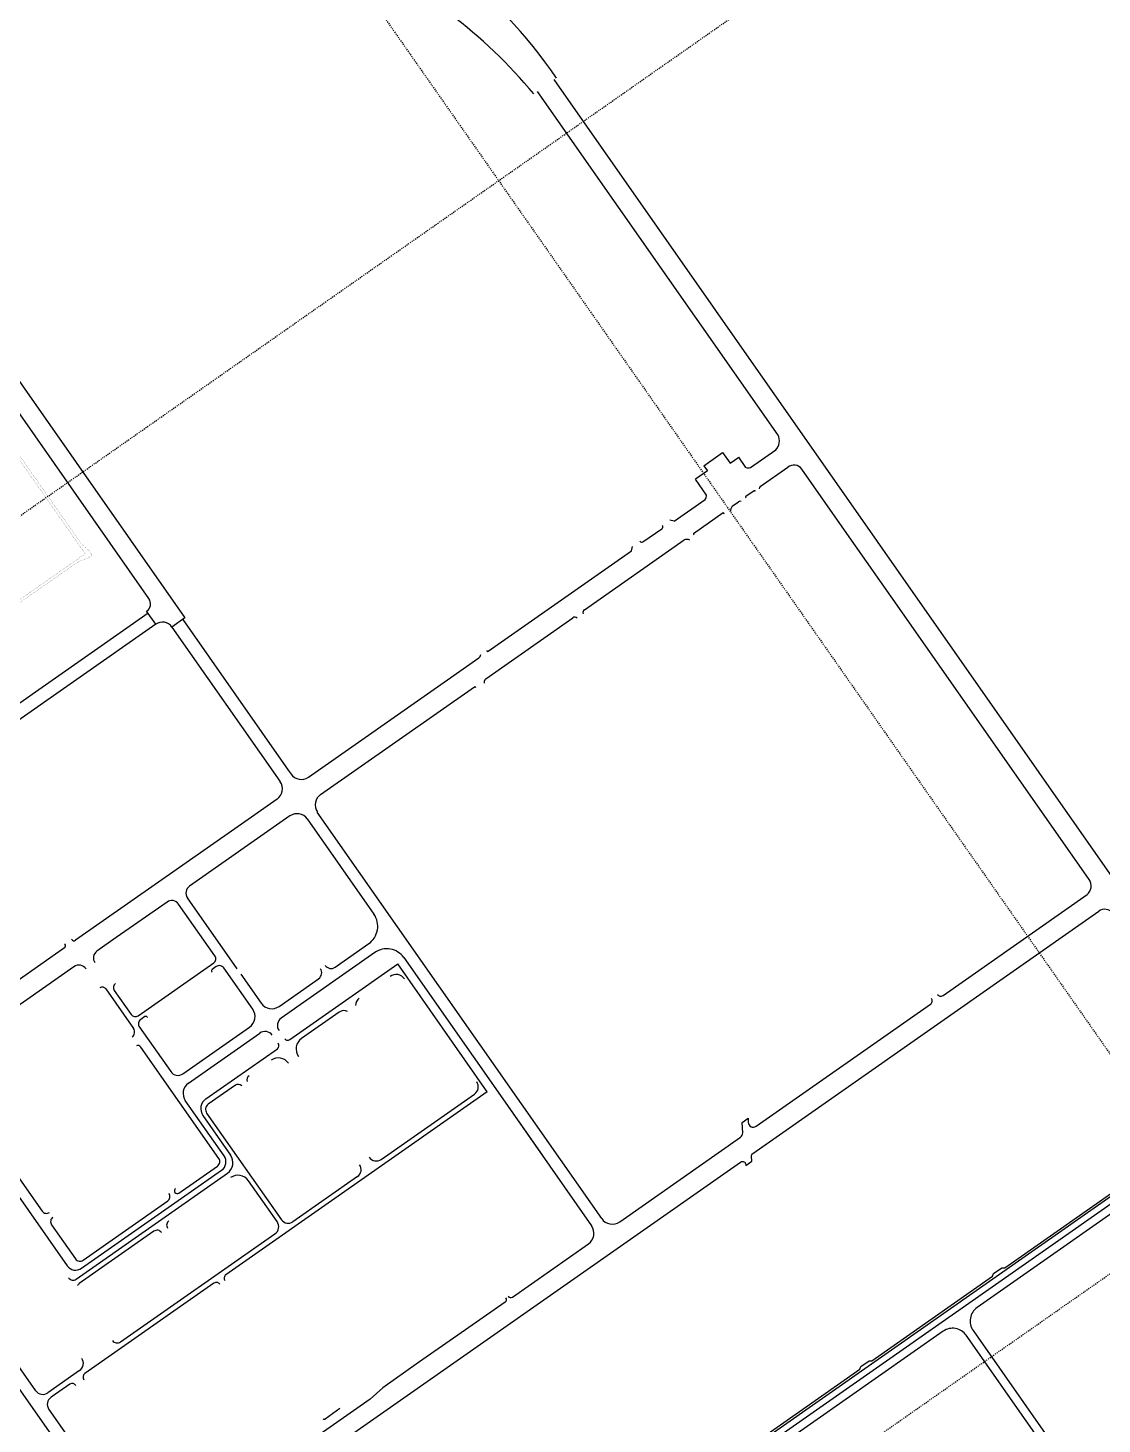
# Model space of a CAD drawing. Header units: millimetres. Extents: x 152904052 to 153933663, y 538271515 to 539240469.
# Drawn here: x 153564460 to 153577393, y 539118631 to 539135437 of the extents above; entities that cross this region are included whole.
import ezdxf

# ---------------------------------------------------------------- set-up
doc = ezdxf.new("R2010")
doc.units = ezdxf.units.MM
doc.linetypes.add('HIDDEN', pattern=[5.08, 2.54, -2.54])
doc.layers.add('BORD', color=7, linetype='Continuous')

msp = doc.modelspace()

# ---------------------------------------------------------------- linework, layer by layer
at = {"layer": 'BORD', "color": 8, "linetype": 'HIDDEN', "ltscale": 5}
for p, q in [((153496404.5, 539081976.6), (153619277.3, 539168013)), ((153552920.9, 539158173), (153604542.8, 539084449.3)), ((153505008.2, 539069689.3), (153627881, 539155725.8))]:
    msp.add_line(p, q, dxfattribs=at)
at = {"layer": 'BORD', "color": 137, "ltscale": 10, "flags": 128}
for points in [[(153570754.3, 539134931.2, 0.0848808), (153569433, 539136266.3, 0.0848808)], [(153570549.7, 539134642.6, 0.0589983), (153569540.9, 539135604.7)]]:
    msp.add_lwpolyline(points, format="xyb", dxfattribs=at)
msp.add_lwpolyline([(153570822.6, 539134833.7), (153570754.3, 539134931.2)], dxfattribs=at)
at = {"layer": 'BORD', "color": 133, "ltscale": 10, "flags": 128}
for points in [[(153578581.1, 539123694.7), (153570795, 539134814.4)], [(153573491.7, 539130536), (153570594.3, 539134673.9)], [(153572598.4, 539130166.6), (153572824.2, 539130324.5)], [(153572824.2, 539130324.5), (153572913.5, 539130196.9)], [(153572913.5, 539130196.9), (153573018.8, 539130270.6)], [(153573105.6, 539130146.7), (153573018.8, 539130270.6)], [(153573158.7, 539130144.5), (153573463.7, 539130358.1)], [(153572641.4, 539130105.2), (153572497.3, 539130004.5)], [(153572598.4, 539130166.6), (153572641.4, 539130105.2)], [(153573276.5, 539129915.7), (153573609.9, 539130149.2)], [(153574264.9, 539129431.8), (153573778.5, 539130126.4)], [(153572630.4, 539129814.2), (153572497.3, 539130004.5)], [(153572239.5, 539129500.9), (153572612.9, 539129762.4)], [(153572939.5, 539129679.8), (153573016.1, 539129733.4)], [(153573204.2, 539129865.1), (153573104.8, 539129795.5)], [(153572472.3, 539129352.6), (153572829.6, 539129602.8)], [(153571864.4, 539129249.9), (153572091.9, 539129409.2)], [(153572239.5, 539129500.9), (153572187.2, 539129510.1)], [(153575008.6, 539128369.6), (153574264.9, 539129431.8)], [(153571160.1, 539128433.8), (153572362.1, 539129275.4)], [(153570000.9, 539127933.4), (153571729.1, 539129143.5)], [(153571729.1, 539129143.5), (153571738.3, 539129195.8)], [(153565907, 539128390.4), (153565690, 539128238.5)], [(153577237.3, 539125186.8), (153575008.6, 539128369.6)], [(153565690, 539128238.5), (153563769.8, 539126893.9)], [(153565998.8, 539128259.4), (153564095.9, 539126926.9)], [(153566193.8, 539128225), (153567463.9, 539126411.1)], [(153566324.9, 539128316.7), (153567595, 539126502.8)], [(153569972.9, 539127602.5), (153571020.9, 539128336.3)], [(153569471.4, 539127562.7), (153569890.5, 539127856.1)], [(153567837.2, 539126418.4), (153569471.4, 539127562.7)], [(153569956.2, 539127551.1), (153569958, 539127576.4)], [(153567983.5, 539126209.5), (153569835.5, 539127506.3)], [(153567463.9, 539126411.1), (153567497.2, 539126363.5)], [(153567595, 539126502.8), (153567628.8, 539126454.6)], [(153567460.4, 539126154.5), (153566950.7, 539125797.6)], [(153567614.9, 539125951.4), (153566405.4, 539125104.5)], [(153567823.8, 539125914.6), (153568625.9, 539124769)], [(153566950.7, 539125797.6), (153565031.6, 539124453.9)], [(153575478.3, 539123791), (153577212, 539125004.9)], [(153566135.1, 539124915.2), (153565521.9, 539124485.9)], [(153564900.6, 539124362.1), (153563471.9, 539123361.7)], [(153564903.6, 539124410), (153564906.5, 539124405.9)], [(153564988.4, 539124463.3), (153564985.5, 539124467.4)], [(153565521.9, 539124485.9), (153565291.3, 539124324.4)], [(153565014.1, 539124136.4), (153563460.5, 539123048.6)], [(153573227.4, 539122214.9), (153575325.9, 539123684.3)], [(153568206.8, 539123589.2), (153567755, 539123272.9)], [(153563328.3, 539122827.8), (153564932.8, 539120536.2)], [(153566960, 539122710.1), (153566630.7, 539122479.6)], [(153568713.8, 539121816.4), (153569838.1, 539122603.7)], [(153566612.3, 539122375.1), (153567511.7, 539121090.7)], [(153564555, 539119032.6), (153562396.9, 539122114.6)], [(153564218.5, 539121783), (153564630.4, 539121194.8)], [(153565040.8, 539120375), (153566863, 539121650.9)], [(153567460.9, 539121067.3), (153567116.2, 539121559.6)], [(153568430, 539121611.6), (153567651, 539121066.1)], [(153564745.1, 539121031), (153565033.6, 539120619)], [(153565978.4, 539120952.1), (153565078.1, 539120321.8)], [(153565576.1, 539119619.4), (153567435.1, 539120921.1)], [(153566700.4, 539120327.2), (153565144, 539119237.4)], [(153565082.9, 539119274.1), (153564701.2, 539119006.8)], [(153564963.8, 539119111.3), (153564738.5, 539118953.5)]]:
    msp.add_lwpolyline(points, dxfattribs=at)
at = {"layer": 'BORD', "color": 133, "ltscale": 10}
for points, format in [([(153565889.8, 539128415, 0.4142136), (153565916.8, 539128568.2), (153562969.5, 539132777.5, 0.4142136), (153562788.4, 539132809.4), (153562445.1, 539132569), (153562382, 539132659.1), (153563143.1, 539133192, 0.4142136), (153563103.8, 539132969.2), (153566349.4, 539128334), (153566193.8, 539128225, 0.4142153), (153565998.8, 539128259.4), (153565889.8, 539128415)], "xyb"), ([(153559630.8, 539130154.6, 1.5, 1.5, 0), (153559642.7, 539130187.3, 1.5, 1.5, 0), (153559741, 539130256.2, 1.5, 1.5, 0), (153559775.9, 539130256.2, 1.5, 1.5, 0), (153562739.8, 539132331.5, 1.5, 1.5, 0), (153562820.8, 539132424.9, 1.5, 1.5, 0), (153562874.1, 539132462.2, 1.5, 1.5, 0), (153562911.4, 539132408.9, 1.5, 1.5, 0), (153562955.6, 539132293.4, 1.5, 1.5, 0), (153563978.5, 539130832.5, 1.5, 1.5, 0), (153564011.3, 539130820.6, 1.5, 1.5, 0), (153564080.1, 539130722.3, 1.5, 1.5, 0), (153564080.1, 539130687.4, 1.5, 1.5, 0), (153565103.1, 539129226.5, 1.5, 1.5, 0), (153565196.5, 539129145.5, 1.5, 1.5, 0), (153565233.8, 539129092.2, 1.5, 1.5, 0), (153565180.5, 539129054.9, 1.5, 1.5, 0), (153565065, 539129010.7, 1.5, 1.5, 0), (153562101.1, 539126935.4, 1.5, 1.5, 0), (153562089.2, 539126902.6, 1.5, 1.5, 0), (153561990.9, 539126833.8, 1.5, 1.5, 0), (153561956.1, 539126833.8, 0, 0, 0)], "xyseb"), ([(153562041.2, 539126930, 1.5, 1.5, 0), (153565150.2, 539129106.9, 1.5, 1.5, 0), (153562859.4, 539132378.6, 1.5, 1.5, 0), (153559750.4, 539130201.7, 0, 0, 0)], "xyseb")]:
    msp.add_lwpolyline(points, format=format, dxfattribs=at)
at = {"layer": 'BORD', "color": 133, "ltscale": 10, "flags": 128}
for points in [[(153573463.7, 539130358.1, 0.3211789), (153573491.7, 539130536)], [(153573105.1, 539130146.8, 0.2195278), (153573158.7, 539130144.5)], [(153573778.5, 539130126.4, 0.4305521), (153573609.9, 539130149.2)], [(153573276.5, 539129915.7, 0.2679492), (153573263.9, 539129888.6)], [(153572612.9, 539129762.4, 0.2244659), (153572629.9, 539129814.4)], [(153573046, 539129736, 0.2679492), (153573016.1, 539129733.4)], [(153573104.8, 539129795.5, 0.5773503), (153573106.1, 539129779.9)], [(153573218.4, 539129858.5, 0.5773503), (153573204.2, 539129865.1)], [(153572842.6, 539129585.9, 0.3323069), (153572829.6, 539129602.8)], [(153572939.5, 539129679.8, 0.162769), (153572918.9, 539129615.1)], [(153572091.9, 539129409.2, 0.4142136), (153572098.8, 539129448.2)], [(153571829.6, 539129257.2, 0.4142136), (153571865.8, 539129250.8)], [(153572430.2, 539129272.8, 0.1635048), (153572362.1, 539129275.4)], [(153572472.3, 539129352.6, 0.3335095), (153572483.7, 539129334.6)], [(153571160.1, 539128433.8, 0.359988), (153571146.6, 539128384.7)], [(153566193.8, 539128225, 0.4142136), (153565998.8, 539128259.4)], [(153571072.9, 539128333.1, 0.3382793), (153571020.9, 539128336.3)], [(153569890.5, 539127856.1, 0.225153), (153569911.7, 539127893.4)], [(153569985.2, 539127942.4, 0.6324492), (153570000.9, 539127933.4)], [(153569972.9, 539127602.5, 0.225153), (153569958, 539127576.4)], [(153569851.2, 539127497.4, 0.6324492), (153569835.5, 539127506.3)], [(153567460.4, 539126154.5, 0.4142136), (153567497.2, 539126363.5)], [(153567628.3, 539126455.2, 0.4142136), (153567837.2, 539126418.4)], [(153567983.5, 539126209.5, 0.4142136), (153567946.6, 539126000.6)], [(153567823.8, 539125914.6, 0.4142152), (153567614.9, 539125951.4)], [(153577212, 539125004.9, 0.3987999), (153577237.3, 539125186.8)], [(153566405.4, 539125104.5, 0.4142136), (153566380.8, 539124965.2)], [(153566274.3, 539124890.7, 0.4142136), (153566135.1, 539124915.2)], [(153564900.6, 539124362.1, 0.4364306), (153564906.5, 539124405.9)], [(153564988.4, 539124463.3, 0.4364306), (153565031.6, 539124453.9)], [(153565291.3, 539124324.4, 0.4142136), (153565266.8, 539124185.2)], [(153565160.3, 539124110.6, 0.4142136), (153565014.1, 539124136.4)], [(153568996.1, 539123989.3, 0.4142136), (153568822, 539124020)], [(153568450.1, 539123759.6, 0.2576534), (153568406.2, 539123667.8)], [(153575325.9, 539123684.3, 0.4142136), (153575338.2, 539123753.9)], [(153575408.6, 539123803.2, 0.4142136), (153575478.3, 539123791)], [(153568307.7, 539123598.9, 0.2593862), (153568206.8, 539123589.2)], [(153567755, 539123272.9, 0.4142136), (153567717, 539123057)], [(153567598.2, 539122973.9, 0.4142136), (153567389.3, 539123010.7)], [(153567122.6, 539122824, 0.3361058), (153567100.4, 539122755)], [(153567034, 539122704.1, 0.3532774), (153566958.8, 539122709.3)], [(153569838.1, 539122603.7, 0.4142136), (153569863.9, 539122749.9)], [(153566630.7, 539122479.6, 0.4142136), (153566612.3, 539122375.1)], [(153568567.6, 539121842.2, 0.4142136), (153568713.8, 539121816.4)], [(153568430, 539121611.6, 0.4142136), (153568454.5, 539121750.9)], [(153567116.2, 539121559.6, 0.4142136), (153566900.3, 539121597.7)], [(153564630.4, 539121194.8, 0.4160044), (153564721.3, 539121179.1)], [(153564761.1, 539121121.5, 0.4142136), (153564745.1, 539121031)], [(153566068.9, 539120936.2, 0.4142136), (153565978.4, 539120952.1)], [(153566158.6, 539121078.3, 0.4142136), (153566142.6, 539120987.8)], [(153567435.1, 539120921.1, 0.4142136), (153567460.9, 539121067.3)], [(153567511.7, 539121090.7, 0.4142136), (153567651, 539121066.1)], [(153564932.8, 539120536.2, 0.4142136), (153565106.9, 539120505.5)], [(153565033.6, 539120619, 0.4142136), (153565124.1, 539120603)], [(153564950.3, 539120391, 0.4142136), (153565040.8, 539120375)], [(153565078.1, 539120321.8, 0.1266124), (153565057, 539120297.2)], [(153565478.6, 539119636.5, 0.4142136), (153565576.1, 539119619.4)], [(153565082.9, 539119274.1, 0.4142136), (153565108.7, 539119420.3)], [(153565036.3, 539119094.9, 0.3940426), (153564963.8, 539119111.3)], [(153565144, 539119237.4, 0.3940426), (153565134.6, 539119163.7)], [(153564555, 539119032.6, 0.4142136), (153564701.2, 539119006.8)], [(153564738.5, 539118953.5, 0.4142136), (153564712.7, 539118807.3)]]:
    msp.add_lwpolyline(points, format="xyb", dxfattribs=at)
at = {"layer": 'BORD', "color": 133, "flags": 128}
for points in [[(153571368.2, 539121105.3), (153567942.5, 539125997.7)], [(153566711.7, 539124266.1), (153566274.3, 539124890.7)], [(153566978.8, 539124111.3), (153566380.8, 539124965.2)], [(153573188.6, 539121888.6), (153577352.5, 539124804.2)], [(153568158.1, 539124130.1), (153568563.3, 539124413.8)], [(153565787.7, 539123545.8), (153566697, 539124182.5)], [(153568637.9, 539124307.3), (153567510.7, 539123518.1)], [(153567612.9, 539123258.8), (153568912.9, 539124169.1)], [(153569990.1, 539122630.7), (153568912.9, 539124169.1)], [(153568986, 539124245.9), (153570654.3, 539121863.4)], [(153567024.7, 539124045.7), (153567269, 539123696.8)], [(153567484.9, 539123658.7), (153567960.9, 539123992.1)], [(153565397.3, 539123868.8), (153565731.6, 539123391.4)], [(153565500.5, 539123851.4), (153565704.1, 539123560.6)], [(153566392.2, 539122734.9), (153567251.9, 539123336.8)], [(153566759.1, 539121827.2), (153565819.6, 539123169)], [(153566602.9, 539122545.5), (153567463.4, 539123148)], [(153566822.2, 539121859.2), (153566355.3, 539122526)], [(153569990.1, 539122630.7), (153566843.7, 539120427.6)], [(153566567.3, 539122343.6), (153566901.1, 539121866.8)], [(153570241.6, 539122452.8), (153571246.8, 539121017.3)], [(153573059.9, 539122262.4), (153573130.4, 539122311.7)], [(153573130.4, 539122311.7), (153573133, 539122260.9)], [(153573066.5, 539122136.6), (153573059.9, 539122262.4)], [(153571585.5, 539121065.2), (153573041, 539122084.4)], [(153565106.9, 539120505.5), (153566791.5, 539121685.1)], [(153566278.1, 539121411), (153566743.2, 539121736.7)], [(153569305.5, 539119169.6), (153573040.9, 539121785.2)], [(153565124.1, 539120603), (153566143.1, 539121316.6)], [(153570293, 539120160.2), (153571208.5, 539120801.4)], [(153570207, 539120099.9), (153569636.5, 539119700.5)], [(153569636.5, 539119700.5), (153569164.9, 539119370.3)], [(153569164.9, 539119370.3), (153568731.7, 539119067)], [(153566497.8, 539117203.7), (153569305.5, 539119169.6)], [(153568731.7, 539119067), (153568582.2, 539118931.8)], [(153564712.7, 539118807.3), (153565775.2, 539117289.8)], [(153568582.2, 539118931.8), (153566311.2, 539117341.6)], [(153568217.7, 539118816.9), (153568038.2, 539118691.2)]]:
    msp.add_lwpolyline(points, dxfattribs=at)
for points in [[(153577524.1, 539124777.2, 0.4217062), (153577352.5, 539124804.2)], [(153568563.3, 539124413.8, 0.4142136), (153568625.9, 539124769)], [(153568986, 539124245.9, 0.4142136), (153568637.9, 539124307.3)], [(153566697, 539124182.5, 0.4142136), (153566711.7, 539124266.1)], [(153567960.9, 539123992.1, 0.4208499), (153567980.7, 539124112)], [(153568038.7, 539124152.5, 0.4204437), (153568158.1, 539124130.1)], [(153565397.3, 539123868.8, 0.4142136), (153565327.7, 539123881.1)], [(153565515.2, 539123934.9, 0.4142136), (153565500.5, 539123851.4)], [(153567269, 539123696.8, 0.4142136), (153567484.9, 539123658.7)], [(153565704.1, 539123560.6, 0.4142136), (153565787.7, 539123545.8)], [(153567510.7, 539123518.1, 0.4142136), (153567484.2, 539123367.7)], [(153565715.5, 539123292, 0.4223486), (153565731.6, 539123391.4)], [(153567402.3, 539123310.3, 0.4142136), (153567251.9, 539123336.8)], [(153565819.6, 539123169, 0.350226), (153565765.8, 539123184.9)], [(153567463.4, 539123148, 0.4136151), (153567475.1, 539123215.2)], [(153567553, 539123269.4, 0.4142136), (153567612.9, 539123258.8)], [(153566392.2, 539122734.9, 0.4142136), (153566355.3, 539122526)], [(153566602.9, 539122545.5, 0.4142136), (153566567.3, 539122343.6)], [(153573133, 539122260.9, 0.5890834), (153573227.4, 539122214.9)], [(153573041, 539122084.4, 0.2585872), (153573066.5, 539122136.6)], [(153566743.2, 539121736.7, 0.4142136), (153566759.1, 539121827.2)], [(153566791.5, 539121685.1, 0.4142136), (153566822.2, 539121859.2)], [(153566863, 539121650.9, 0.4142136), (153566901.1, 539121866.8)], [(153566238.2, 539121468, 1), (153566278.1, 539121411)], [(153566143.1, 539121316.6, 0.4119414), (153566159.4, 539121406.7)], [(153571208.7, 539120801.4, 0.4142136), (153571246.8, 539121017.3)], [(153571368.2, 539121105.4, 0.4189458), (153571585.5, 539121065.2)], [(153566770, 539120315, 0.4142136), (153566700.4, 539120327.2)], [(153566843.7, 539120427.6, 0.4142136), (153566831.4, 539120358)], [(153570207, 539120099.9, 0.4142136), (153570216.2, 539120152.2)], [(153570240.7, 539120169.4, 0.4142136), (153570293, 539120160.2)], [(153568013.8, 539118695.5, 0.4142136), (153568038.2, 539118691.2)]]:
    msp.add_lwpolyline(points, format="xyb", dxfattribs=at)
at = {"layer": 'BORD', "color": 133}
for points in [[(153565899.1, 539123526.2), (153565896.2, 539123530.3, 0.4142136), (153565868.4, 539123535.2), (153565819.2, 539123500.8, 0.4142136), (153565803.3, 539123410.3), (153566179.5, 539122872.9, 0.4142136), (153566325.8, 539122847.1), (153567128.5, 539123409.2, 0.4142136), (153567166.6, 539123625.1), (153566819, 539124121.5, 0.4142136), (153566728.5, 539124137.5), (153566679.3, 539124103, 0.4142136), (153566674.4, 539124075.2), (153566677.3, 539124071.1)], [(153573040.9, 539121785.2, -0.5890834), (153573103.7, 539121754.5), (153573104.3, 539121744.1), (153573174.7, 539121793.5), (153573171.6, 539121853.7, -0.2585872), (153573188.6, 539121888.6), (153573376.8, 539122020.4)]]:
    msp.add_lwpolyline(points, format="xyb", dxfattribs=at)
at = {"layer": 'BORD', "color": 133, "lineweight": -3, "flags": 128}
for points in [[(153578638.8, 539122167.7), (153568153.6, 539114825.9)], [(153573025.6, 539118273.9), (153574477.8, 539119290.8), (153574489.8, 539119323.5), (153574588.1, 539119392.4), (153574622.9, 539119392.4), (153576075.2, 539120409.2), (153576087.1, 539120442), (153576185.4, 539120510.8), (153576220.3, 539120510.8), (153577672.5, 539121527.7)]]:
    msp.add_lwpolyline(points, dxfattribs=at)
for points in [[(153575101.8, 539114447.8, 0.4142136), (153575150.9, 539114726.4), (153573014.3, 539117777.7, 0.4142136), (153572735.8, 539117826.8), (153568308.5, 539114726.8, 0.4142136), (153568259.4, 539114448.2), (153568576.2, 539113995.8, -0.4178796), (153568512.2, 539113645.8, 0.4178796), (153568473.8, 539113435.8), (153568244.4, 539113763.5, 0.410557), (153568451.7, 539113725.6), (153568455.9, 539113728.4, 0.4178796), (153568494.3, 539113938.4), (153568177.4, 539114390.9, -0.4142136), (153568251.1, 539114808.7), (153578105.3, 539121708.7, -0.4142136), (153578523.1, 539121635), (153579109.6, 539120797.4)], [(153579027.7, 539120740.1), (153578441.2, 539121577.7, 0.4142136), (153578162.7, 539121626.8), (153575889.5, 539120035.1, 0.4142136), (153575840.4, 539119756.5), (153577977, 539116705.2, 0.4142136), (153578255.5, 539116656.1)], [(153577845.9, 539116369.3, 0.4142136), (153577895.1, 539116647.8), (153575758.5, 539119699.2, 0.4142136), (153575479.9, 539119748.3), (153573145.4, 539118113.6, 0.4142136), (153573096.2, 539117835.1), (153575232.8, 539114783.7, 0.4142136), (153575511.4, 539114734.6)]]:
    msp.add_lwpolyline(points, format="xyb", dxfattribs=at)
at = {"layer": 'BORD', "color": 133, "linetype": 'Continuous', "ltscale": 10, "flags": 128}
msp.add_lwpolyline([(153565992.2, 539116718.4), (153563240.5, 539120648.3)], dxfattribs=at)

doc.saveas('drawing.dxf')
